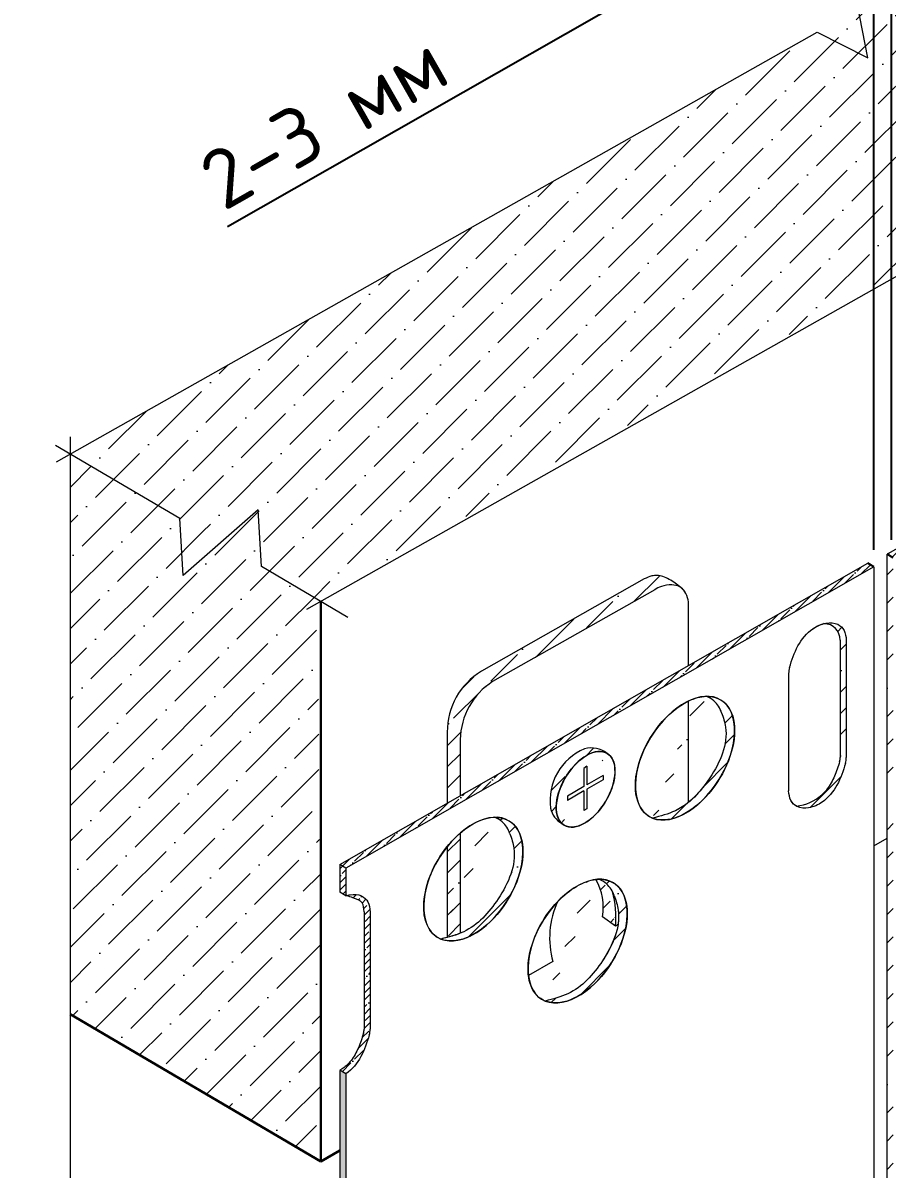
# Model space of a CAD drawing. Header units: millimetres. Extents: x -136099598 to 11807193, y 0 to 779331.
# Drawn here: x 657976 to 658524, y 371957 to 372684 of the extents above; entities that cross this region are included whole.
import ezdxf

# ---------------------------------------------------------------- set-up
doc = ezdxf.new("R2010")
doc.units = ezdxf.units.MM
doc.header["$MEASUREMENT"] = 0
doc.layers.get('Defpoints').update_dxf_attribs({"color": 8})
doc.layers.add('АР_Стены фасадные', color=7, linetype='Continuous', lineweight=30)
doc.layers.add('Крепеж', color=7, linetype='Continuous', lineweight=13)
for name, color, linetype in [('основание', 8, 'Continuous'), ('профили', 251, 'Continuous'), ('размеры', 7, 'Continuous')]:
    doc.layers.add(name, color=color, linetype=linetype)
doc.styles.get("Standard").update_dxf_attribs({"font": 'isocpeur.ttf'})
doc.dimstyles.new('ISO-25', dxfattribs={"dimscale": 15, "dimtxt": 2.5, "dimasz": 2.5, "dimexe": 1.25, "dimexo": 0.625, "dimtad": 1, "dimtxsty": 'Standard', "dimcen": 2.5, "dimadec": 0, "dimazin": 0, "dimtfac": 1, "dimtmove": 0, "dimatfit": 3, "dimfxl": 1, "dimarcsym": 0})
pattern_1 = [(45, (-147431.2043982218, -34269.93246043671), (-13.47038418160373, 13.47038418160373), []), (45, (-147417.7340082218, -34269.93246043671), (-13.47038418160373, 13.47038418160373), [23.8125, -4.762499999999999, 0, -4.762499999999999])]
pattern_2 = [(45, (-142374.2069012166, -37664.26008606231), (-4.490128060534577, 4.490128060534577), []), (45, (-142369.7167712166, -37664.26008606231), (-4.490128060534577, 4.490128060534577), [7.9375, -1.5875, 0, -1.5875])]
pattern_3 = [(45, (-142374.2069012166, -37664.26008606231), (8.418990113502334, 30.86963041617522), [39.6875, -7.9375, 0, -7.9375])]

# ---------------------------------------------------------------- blocks, each defined once
blk = doc.blocks.new('*D1783')
at = {"layer": 'Defpoints', "color": 0, "transparency": 16777216}
for p in [(658527.0831086978, 372794.8158060758), (658527.0831087054, 372345.081731132), (658516.011867386, 372338.7661210382)]:
    blk.add_point(p, dxfattribs=at)
at = {"layer": 'размеры', "color": 0, "lineweight": -2, "transparency": 16777216}
for p, q in [((658559.6559224284, 372813.3970279322), (658592.2287361588, 372831.9782497887)), ((658527.0831087051, 372355.8748576609), (658527.0831086974, 372816.4020591336)), ((658516.0118673858, 372349.5592475671), (658516.0118673781, 372810.0864490399)), ((658527.0831086978, 372794.8158060758), (658516.0118673786, 372788.500195982)), ((658483.4390536482, 372769.9189741255), (658105.9451948139, 372554.5769039408))]:
    blk.add_line(p, q, dxfattribs=at)
at = {"layer": 'размеры', "color": 0, "transparency": 16777216}
for points in [[(658556.5590521189, 372818.8258302207), (658562.7527927377, 372807.9682256438), (658527.0831086978, 372794.8158060758)], [(658480.3421833387, 372775.3477764139), (658486.5359239575, 372764.490171837), (658516.0118673786, 372788.500195982)]]:
    blk.add_solid(points, dxfattribs=at)
at = {"layer": 'размеры', "color": 0, "lineweight": 5, "transparency": 16777216, "insert": (658166.9267500016, 372621.7433245085), "char_height": 37.5, "attachment_point": 5, "rotation": 29.70267680277694}
blk.add_mtext('2-3 мм', dxfattribs=at)

msp = doc.modelspace()

# ---------------------------------------------------------------- hatches: boundary and pattern name
at = {"layer": 'профили', "lineweight": 9}
h = msp.add_hatch(dxfattribs=at)
h.set_pattern_fill('ANSI36', scale=5, style=0)
h.set_pattern_definition(pattern_3)
h.paths.add_polyline_path([(658868.6322879874, 372714.6544678777), (658832.051763005, 372736.1414207618), (658830.0010079581, 372772.1385651449), (658782.3673134781, 372730.5329026672), (658780.3165584313, 372766.5300470502), (658710.016520442, 372807.8234293829), (658006.0462278273, 372410.2178967259), (658163.1504433362, 372317.936802396)])
at = {"layer": 'профили', "lineweight": 5}
h = msp.add_hatch(dxfattribs=at)
h.set_pattern_fill('ANSI35', color=256, style=0)
h.set_pattern_definition(pattern_2)
h.paths.add_polyline_path([(658865.7458758696, 372541.3529798854), (658869.596599669, 372539.0911118314), (658528.1742500139, 372344.4408080748), (658524.3235262146, 372346.7026761288)])
at = {"layer": 'профили', "lineweight": 9}
h = msp.add_hatch(dxfattribs=at)
h.set_pattern_fill('ANSI36', scale=5, style=0)
h.set_pattern_definition(pattern_3)
h.paths.add_polyline_path([(658006.0462278274, 372410.2178967259), (658163.1504433362, 372317.936802396), (658165.5580156236, 371961.1341298405), (658006.0462278274, 372054.8294026802)])
at = {"layer": 'профили', "lineweight": 5}
h = msp.add_hatch(dxfattribs=at)
h.set_pattern_fill('ANSI35', color=256, scale=4, style=0)
h.set_pattern_definition([(45, (-147431.2043982218, -34269.93246043671), (-17.96051224213831, 17.96051224213831), []), (45, (-147413.2438782218, -34269.93246043671), (-17.96051224213831, 17.96051224213831), [31.75, -6.35, 0, -6.35])])
h.paths.add_polyline_path([(658528.1742500139, 372344.4290286567), (658524.3235262146, 372346.6908967107), (658524.3235262146, 371643.2733436537), (658650.0457378763, 371569.4256544868), (658653.8959295608, 371571.6299831006), (658528.1742500139, 371645.4773597091)])
h = msp.add_hatch(dxfattribs=at)
h.set_pattern_fill('ANSI35', color=256, style=0)
h.set_pattern_definition(pattern_2)
h.paths.add_polyline_path([(658512.1611435858, 372341.0279890923), (658516.011867386, 372338.7661210382), (658180.954393571, 372147.6319652079), (658177.1036697708, 372149.8938332619)])
h = msp.add_hatch(dxfattribs=at)
h.set_pattern_fill('ANSI35', color=256, scale=3, style=0)
h.set_pattern_definition(pattern_1)
edge = h.paths.add_edge_path()
edge.add_line((658266.9472563907, 372272.2848345774), (658370.2900011535, 372330.8846197191))
edge.add_spline(control_points=[(658370.2900011537, 372330.8846197193), (658371.8606218339, 372331.6401618556), (658374.4414292497, 372332.8816511419), (658378.5627411499, 372333.23416486), (658382.3164654437, 372332.4200653957), (658387.5193595092, 372330.0499956093), (658391.068837987, 372327.3266664671), (658393.4505987305, 372325.4992660516)], knot_values=[0, 0, 0, 0, 0.8075198370999326, 1.326897836990312, 1.899138689427113, 2.584444726451836, 3.982244014983719, 3.982244014983719, 3.982244014983719, 3.982244014983719], degree=3, periodic=0)
edge.add_spline(control_points=[(658393.0743459638, 372325.7525634069), (658393.2020399466, 372325.672020015), (658393.3274669813, 372325.5874989507), (658393.4505987305, 372325.4992660516)], knot_values=[1.642440842790027, 1.642440842790027, 1.642440842790027, 1.642440842790027, 1.713340621963892, 1.713340621963892, 1.713340621963892, 1.713340621963892], degree=3, periodic=0)
edge.add_spline(control_points=[(658392.2207737796, 372326.2151715564), (658392.384435564, 372326.1397471984), (658392.5453103862, 372326.058740206), (658392.7030366862, 372325.9718173474)], knot_values=[1.78092269137778, 1.78092269137778, 1.78092269137778, 1.78092269137778, 1.865651367198298, 1.865651367198298, 1.865651367198298, 1.865651367198298], degree=3, periodic=0)
edge.add_spline(control_points=[(658391.6261381523, 372326.4609614005), (658391.8278809085, 372326.3865416459), (658392.0262950088, 372326.3047980782), (658392.2207737796, 372326.2151715564)], knot_values=[1.865651367198298, 1.865651367198298, 1.865651367198298, 1.865651367198298, 1.966334179913554, 1.966334179913554, 1.966334179913554, 1.966334179913554], degree=3, periodic=0)
edge.add_spline(control_points=[(658391.1014334585, 372326.6362303006), (658391.278517992, 372326.5829341544), (658391.4535461764, 372326.5246278871), (658391.6261381523, 372326.4609614005)], knot_values=[1.966334179913554, 1.966334179913554, 1.966334179913554, 1.966334179913554, 2.052468849063734, 2.052468849063734, 2.052468849063734, 2.052468849063734], degree=3, periodic=0)
edge.add_spline(control_points=[(658391.1014334585, 372326.6362303006), (658390.6489097632, 372326.772423837), (658390.1829578502, 372326.8759006641), (658389.7099164638, 372326.952502917)], knot_values=[2.052468849063734, 2.052468849063734, 2.052468849063734, 2.052468849063734, 2.272578295096056, 2.272578295096056, 2.272578295096056, 2.272578295096056], degree=3, periodic=0)
edge.add_spline(control_points=[(658389.7099164638, 372326.952502917), (658389.4428801488, 372326.9957456095), (658389.1735846249, 372327.030424158), (658388.9031701868, 372327.0575895199)], knot_values=[2.272578295096056, 2.272578295096056, 2.272578295096056, 2.272578295096056, 2.396832149080625, 2.396832149080625, 2.396832149080625, 2.396832149080625], degree=3, periodic=0)
edge.add_spline(control_points=[(658387.9982273101, 372327.1217982633), (658388.3002131197, 372327.1087267927), (658388.6023838406, 372327.0878059908), (658388.9031701868, 372327.0575895199)], knot_values=[2.396832149080625, 2.396832149080625, 2.396832149080625, 2.396832149080625, 2.535041717369615, 2.535041717369615, 2.535041717369615, 2.535041717369615], degree=3, periodic=0)
edge.add_spline(control_points=[(658387.9982273101, 372327.1217982633), (658387.9193616284, 372327.1252119687), (658387.5478948352, 372327.1387715453), (658387.1773282306, 372327.1410222316), (658386.8862335586, 372327.1358256849)], knot_values=[2.535041717369615, 2.535041717369615, 2.535041717369615, 2.535041717369615, 2.571136101948945, 2.705077774142466, 2.705077774142466, 2.705077774142466, 2.705077774142466], degree=3, periodic=0)
edge.add_spline(control_points=[(658386.8862335586, 372327.1358256849), (658386.4426346149, 372327.1279066721), (658386.0009165925, 372327.1038026795), (658385.5619690798, 372327.0636829407)], knot_values=[2.705077774142466, 2.705077774142466, 2.705077774142466, 2.705077774142466, 2.909191384606684, 2.909191384606684, 2.909191384606684, 2.909191384606684], degree=3, periodic=0)
edge.add_spline(control_points=[(658385.5619690798, 372327.0636829407), (658385.1978762622, 372327.0304049102), (658384.8356896013, 372326.9861077773), (658384.4759167747, 372326.9308881214)], knot_values=[2.909191384606684, 2.909191384606684, 2.909191384606684, 2.909191384606684, 3.078497047281712, 3.078497047281712, 3.078497047281712, 3.078497047281712], degree=3, periodic=0)
edge.add_spline(control_points=[(658384.4759167747, 372326.9308881214), (658383.5383317664, 372326.786983085), (658382.6171402677, 372326.5688979236), (658381.7213276138, 372326.2783419878)], knot_values=[3.078497047281712, 3.078497047281712, 3.078497047281712, 3.078497047281712, 3.519715614766318, 3.519715614766318, 3.519715614766318, 3.519715614766318], degree=3, periodic=0)
edge.add_spline(control_points=[(658381.7213276138, 372326.2783419878), (658381.5192579401, 372326.2128008915), (658381.0685144353, 372326.0573840481), (658380.6247989617, 372325.883481363), (658380.3805265676, 372325.7823193941)], knot_values=[3.519715614766318, 3.519715614766318, 3.519715614766318, 3.519715614766318, 3.619241884811748, 3.743150177267325, 3.743150177267325, 3.743150177267325, 3.743150177267325], degree=3, periodic=0)
edge.add_spline(control_points=[(658380.3805265676, 372325.7823193941), (658379.7867700539, 372325.5364235022), (658379.2036208182, 372325.262627273), (658378.6258211236, 372324.9747601358)], knot_values=[3.743150177267325, 3.743150177267325, 3.743150177267325, 3.743150177267325, 4.044335892523914, 4.044335892523914, 4.044335892523914, 4.044335892523914], degree=3, periodic=0)
edge.add_spline(control_points=[(658378.6258211236, 372324.9747601358), (658378.0379323286, 372324.6818664802), (658377.455581527, 372324.3744062355), (658376.8732307244, 372324.0669459907)], knot_values=[4.044335892523914, 4.044335892523914, 4.044335892523914, 4.044335892523914, 4.350780684722456, 4.350780684722456, 4.350780684722456, 4.350780684722456], degree=3, periodic=0)
edge.add_line((658376.8732307244, 372324.0669459907), (658274.0530638825, 372265.7481197884))
edge.add_arc((658298.1624000564, 372228.1263692886), 44.6839591059039, 482.6531721392502, 538.8149105641684)
edge.add_line((658253.4879988653, 372229.0505335573), (658253.4879988653, 372193.2844126547))
edge.add_line((658253.4879988653, 372193.2844126548), (658245.3061223135, 372188.6170460386))
edge.add_line((658245.306122313, 372188.6170460386), (658245.306122313, 372234.1738778327))
edge.add_arc((658289.6841965241, 372234.1738778327), 44.37807421076072, 480.8202393786106, 539.9999999999943, ccw=False)
edge = h.paths.add_edge_path()
edge.add_ellipse((658261.8026007952, 372140.4088838265), major_axis=(22.84070029553792, 36.88068094937137), ratio=0.5873823362173585, start_angle=61.83068609643641, end_angle=78.11886153005202, ccw=False)
edge.add_line((658253.4879988653, 372169.6466257327), (658253.4879988653, 372106.0679802607))
edge.add_spline(control_points=[(658253.4879988653, 372106.0679802608), (658253.0629472479, 372105.896214269), (658252.6345102962, 372105.7306317549), (658252.203056989, 372105.5705587612)], knot_values=[11.8187166199824, 11.8187166199824, 11.8187166199824, 11.8187166199824, 12.03545272235877, 12.03545272235877, 12.03545272235877, 12.03545272235877], degree=3, periodic=0)
edge.add_spline(control_points=[(658252.203056989, 372105.5705587612), (658250.8791272489, 372105.0793691167), (658249.5267957735, 372104.6400566177), (658248.1567234786, 372104.2331485876)], knot_values=[12.03545272235877, 12.03545272235877, 12.03545272235877, 12.03545272235877, 12.70051512084425, 12.70051512084425, 12.70051512084425, 12.70051512084425], degree=3, periodic=0)
edge.add_spline(control_points=[(658248.1567234786, 372104.2331485876), (658247.2137682054, 372103.9530932397), (658246.262409264, 372103.6883875999), (658245.306122313, 372103.4326832073)], knot_values=[12.70051512084425, 12.70051512084425, 12.70051512084425, 12.70051512084425, 13.15824578047489, 13.15824578047489, 13.15824578047489, 13.15824578047489], degree=3, periodic=0)
edge.add_line((658245.306122313, 372103.4326832073), (658245.306122313, 372161.1307597784))
h = msp.add_hatch(dxfattribs=at)
h.set_pattern_fill('ANSI35', color=256, scale=3, style=0)
h.set_pattern_definition(pattern_1)
edge = h.paths.add_edge_path()
edge.add_spline(control_points=[(658253.4879988653, 372106.2509827195), (658254.232091164, 372106.551675027), (658264.084760973, 372110.8439628188), (658279.5606740161, 372127.8144854573), (658290.5960039224, 372152.5578284648), (658286.0455424727, 372166.3948894863), (658285.0454355616, 372169.4360185044)], knot_values=[0, 0, 0, 0, 0.3794166592540122, 5.094966542041975, 10.34096123227708, 11.8187166199824, 11.8187166199824, 11.8187166199824, 11.8187166199824], degree=3, periodic=0)
edge.add_arc((658269.1171108705, 372164.2428673173), 16.75351744309348, 378.057650564897, 409.089222260925)
edge.add_arc((658271.2610028542, 372167.7025065771), 12.75131138444455, 406.1877446380137, 431.9554084647892)
edge.add_ellipse((658261.8026007952, 372140.5918862852), major_axis=(22.84070029553792, 36.88068094937137), ratio=0.5873823362173585, start_angle=-174.31863303065893, end_angle=21.306308120281187, ccw=False)
edge.add_spline(control_points=[(658241.2186576778, 372102.5642155507), (658242.5844482051, 372102.9086737498), (658243.9502387324, 372103.2531319491), (658245.306122313, 372103.615685666)], knot_values=[13.15824578047489, 13.15824578047489, 13.15824578047489, 13.15824578047489, 13.80724500167874, 13.80724500167874, 13.80724500167874, 13.80724500167874], degree=3, periodic=0)
edge.add_spline(control_points=[(658245.306122313, 372103.615685666), (658248.1046550942, 372104.3639936144), (658250.860983663, 372105.1893896016), (658253.4879988653, 372106.2509827195)], knot_values=[11.8187166199824, 11.8187166199824, 11.8187166199824, 11.8187166199824, 13.15824578047489, 13.15824578047489, 13.15824578047489, 13.15824578047489], degree=3, periodic=0)
edge = h.paths.add_edge_path()
edge.add_spline(control_points=[(658307.4109956303, 372063.2400521468), (658312.3942325904, 372064.4968457732), (658327.3011384101, 372068.2564310336), (658343.549274625, 372086.0737554587), (658352.405937813, 372103.780663952), (658353.6290106892, 372111.7009361784)], knot_values=[2.950286434900491, 2.950286434900491, 2.950286434900491, 2.950286434900491, 5.318231475850844, 10.03378135863881, 13.80724500167874, 13.80724500167874, 13.80724500167874, 13.80724500167874], degree=3, periodic=0)
edge.add_spline(control_points=[(658353.6290106892, 372111.7009361784), (658354.1062944138, 372114.7916898888), (658354.2345585485, 372120.9992194143), (658352.2378804253, 372127.0707260822), (658351.2377735132, 372130.1118551006)], knot_values=[0, 0, 0, 0, 1.472531047195178, 2.950286434900491, 2.950286434900491, 2.950286434900491, 2.950286434900491], degree=3, periodic=0)
edge.add_arc((658335.3094488222, 372124.9187039132), 16.75351744309348, 378.0576505647297, 409.0892222609217)
edge.add_arc((658337.4533408068, 372128.3783431733), 12.75131138444455, 406.1877446380462, 431.9554084647872)
edge.add_ellipse((658327.9949387468, 372101.2677228812), major_axis=(22.84070029553792, 36.88068094937137), ratio=0.5873823362173585, start_angle=-174.31863303065893, end_angle=21.306308120281187, ccw=False)
edge = h.paths.add_edge_path()
edge.add_spline(control_points=[(658375.5182309353, 372179.3218442602), (658380.5014678955, 372180.5786378868), (658388.8124478112, 372182.6747024872), (658395.7849735075, 372187.2155185845), (658398.3893984181, 372189.3381221262)], knot_values=[9.85801605032917, 9.85801605032917, 9.85801605032917, 9.85801605032917, 12.22596109127952, 13.80724500167874, 13.80724500167874, 13.80724500167874, 13.80724500167874], degree=3, periodic=0)
edge.add_spline(control_points=[(658398.3893984181, 372189.3381221262), (658403.551634196, 372193.5453388127), (658415.3856893627, 372207.9924502296), (658424.89557718, 372229.3154571743), (658420.3451157303, 372243.1525181958), (658419.3450088191, 372246.1936472142)], knot_values=[0, 0, 0, 0, 3.134265972388748, 8.380260662623856, 9.85801605032917, 9.85801605032917, 9.85801605032917, 9.85801605032917], degree=3, periodic=0)
edge.add_arc((658403.4166841281, 372241.0004960268), 16.75351744309348, 378.0576505649286, 409.0892222608437)
edge.add_arc((658405.5605761127, 372244.4601352871), 12.75131138444455, 406.18774463793, 431.9554084647892)
edge.add_ellipse((658396.1021740527, 372217.3495149948), major_axis=(22.84070029553792, 36.88068094937137), ratio=0.5873823362173585, start_angle=-174.3186330306538, end_angle=21.306308120281187, ccw=False)
edge = h.paths.add_edge_path()
edge.add_spline(control_points=[(658482.8666612522, 372194.0831366186), (658483.0078077454, 372194.2065111243), (658483.1477459676, 372194.3319079811), (658485.4586630955, 372196.4539600837), (658487.3452169334, 372198.9441698045), (658490.4255349699, 372204.3489904059), (658491.6228241601, 372207.2740723935), (658493.2213174624, 372211.9181854641), (658493.7209811693, 372213.5069442419), (658494.2161475557, 372215.1245084614)], knot_values=[0.3000475499938329, 0.3000475499938329, 0.3000475499938329, 0.3000475499938329, 0.4018230533025111, 0.4018230533025111, 1.995772736556971, 1.995772736556971, 3.589722419811429, 3.589722419811429, 4.386697261438659, 4.386697261438659, 4.386697261438659, 4.386697261438659], degree=3, periodic=0)
edge.add_arc((658489.5338911104, 372217.1695747508), 5.109385632170607, 336.4057673912408, 366.5739121446674)
edge.add_line((658494.6096825104, 372217.7545219329), (658494.6096825104, 372292.2433511972))
edge.add_arc((658484.1677816685, 372292.2639693129), 10.44192119789924, 359.8868664353216, 449.2917606943283)
edge.add_spline(control_points=[(658484.2968520948, 372302.7050927738), (658484.7864355284, 372302.825571279), (658487.7000165412, 372303.4244024926), (658492.7845976276, 372303.2933752786), (658497.7911687649, 372298.4502528363), (658498.2271073551, 372294.4071025806), (658498.4604063106, 372292.2433511959)], knot_values=[6.048935368437902, 6.048935368437902, 6.048935368437902, 6.048935368437902, 6.281172308919336, 7.413270922742895, 8.274738143940152, 9.266545110276095, 9.266545110276095, 9.266545110276095, 9.266545110276095], degree=3, periodic=0)
edge.add_line((658498.4604063106, 372292.2433511959), (658498.4604063106, 372217.7545219328))
edge.add_arc((658485.6246603101, 372217.7545219334), 12.83574600000012, 342.9796794835404, 359.99999999807187, ccw=False)
edge.add_spline(control_points=[(658497.8982135167, 372213.9973598311), (658496.4595396591, 372209.2976317739), (658493.4157847844, 372200.060010781), (658485.0660017596, 372189.6181140137), (658475.4026656447, 372185.3708989455), (658469.3335782446, 372185.5272964144), (658467.0092196434, 372186.7547076733), (658466.8546231275, 372186.842547355)], knot_values=[0.3000475499938323, 0.3000475499938323, 0.3000475499938323, 0.3000475499938323, 2.589968959401892, 4.838472694084855, 6.281172308919336, 7.413270922742895, 7.495248414896063, 7.495248414896063, 7.495248414896063, 7.495248414896063], degree=3, periodic=0)
edge.add_arc((658462.9476468104, 372216.8075674288), 30.21865139207993, 277.4285792217984, 311.2360633981178)
h = msp.add_hatch(dxfattribs=at)
h.set_pattern_fill('ANSI35', color=256, scale=3, style=0)
h.set_pattern_definition(pattern_1)
edge = h.paths.add_edge_path()
edge.add_arc((658325.6493107311, 372189.1256238383), 15.29792188266241, 193.5178485712987, 240.2445763464152)
edge.add_ellipse((658333.0844825476, 372197.6013424769), major_axis=(-13.64081953070593, -22.79695120026152), ratio=0.5573768414309472, start_angle=180, end_angle=353.31364664151357, ccw=False)
edge.add_arc((658336.6712582435, 372207.3429348106), 16.47805184409513, 52.39982361076912, 105.2765282967395)
edge.add_arc((658346.1638208635, 372190.3188982105), 35.70854555470375, 112.7939899739927, 187.6752039531536)
h = msp.add_hatch(dxfattribs=at)
h.set_pattern_fill('ANSI35', color=256, style=0)
h.set_pattern_definition(pattern_2)
h.paths.add_polyline_path([(658177.1036697708, 372149.8938332619), (658180.954393571, 372147.6319652079), (658180.954393571, 372130.0309321117), (658177.1036697708, 372132.2928001657)])
h = msp.add_hatch(dxfattribs=at)
h.set_pattern_fill('ANSI35', color=256, scale=3, style=0)
h.set_pattern_definition(pattern_1)
edge = h.paths.add_edge_path()
edge.add_ellipse((658327.9949387468, 372101.2677228812), major_axis=(22.84070029553792, 36.88068094937137), ratio=0.5873823362173585, start_angle=21.306308120281187, end_angle=24.870582355622673, ccw=False)
edge.add_arc((658337.4533408068, 372128.3783431733), 12.75131138444455, 406.18774463799014, 431.95540846473534, ccw=False)
edge.add_arc((658335.3094488222, 372124.9187039132), 16.75351744309348, 387.3954271883907, 409.08922226093574, ccw=False)
edge.add_arc((658290.9213389854, 372116.6126391685), 61.38851193151581, 354.56306239386714, 375.122098753918, ccw=False)
edge.add_line((658352.0336693868, 372110.7960705764), (658343.8224261893, 372116.6942546141))
edge.add_arc((658307.1736566906, 372122.3819686158), 37.08749649575164, 351.1783442374366, 389.0145032117294)
h = msp.add_hatch(dxfattribs=at)
h.set_pattern_fill('ANSI35', color=256, style=0)
h.set_pattern_definition(pattern_2)
edge = h.paths.add_edge_path()
edge.add_spline(control_points=[(658192.5138987161, 372119.9198137645), (658192.4030493179, 372122.02912666), (658192.1661726523, 372126.5365666454), (658186.108175149, 372128.3801801642), (658182.7359400939, 372129.6725292131), (658181.4543270792, 372130.1821217281)], knot_values=[0, 0, 0, 0, 0.9011352381501125, 1.925656935067996, 2.580887247494908, 2.580887247494908, 2.580887247494908, 2.580887247494908], degree=3, periodic=0)
edge.add_spline(control_points=[(658181.4543270783, 372130.1821217281), (658182.1844702212, 372130.3925250983), (658185.332676592, 372131.1078629328), (658190.6888138324, 372130.9698378472), (658195.6953849706, 372126.1267154049), (658196.1313235608, 372122.0835651492), (658196.3646225163, 372119.9198137645)], knot_values=[5.930060198466424, 5.930060198466424, 5.930060198466424, 5.930060198466424, 6.281172308919336, 7.413270922742895, 8.274738143940152, 9.266545110276095, 9.266545110276095, 9.266545110276095, 9.266545110276095], degree=3, periodic=0)
edge.add_line((658196.3646225163, 372119.9198137645), (658196.3646225163, 372045.4309845014))
edge.add_arc((658183.5288765158, 372045.430984502), 12.83574600000012, 342.9796794757089, 359.99999999809796, ccw=False)
edge.add_spline(control_points=[(658195.8024297224, 372041.6738223995), (658194.3637558639, 372036.9740943424), (658191.3200009901, 372027.7364733499), (658184.9687560739, 372019.7938665107), (658180.9740458007, 372017.0458693877), (658180.954393571, 372017.0323933961)], knot_values=[0.3000475499938323, 0.3000475499938323, 0.3000475499938323, 0.3000475499938323, 2.589968959401892, 4.838472694084855, 4.849577532268593, 4.849577532268593, 4.849577532268593, 4.849577532268593], degree=3, periodic=0)
edge.add_line((658180.954393571, 372017.0323933961), (658177.1036697709, 372019.2942614502))
edge.add_spline(control_points=[(658177.1036697708, 372019.2942614502), (658179.6235427416, 372020.7888961325), (658180.4354902643, 372021.4406171655), (658183.3788845704, 372024.1498546717), (658185.2614172313, 372026.6386115244), (658188.3352463318, 372032.0381608303), (658189.53056702, 372034.9600949816), (658191.1267949312, 372039.5986563638), (658191.6258220437, 372041.1854474205), (658192.1203637605, 372042.80097103)], knot_values=[0.300047549993832, 0.300047549993832, 0.300047549993832, 0.300047549993832, 0.8697303727935894, 0.8697303727935894, 2.461669236583591, 2.461669236583591, 4.053608100373593, 4.053608100373593, 4.849577532268593, 4.849577532268593, 4.849577532268593, 4.849577532268593], degree=3, periodic=0)
edge.add_arc((658185.2200729453, 372045.1779268961), 7.298214337726266, 340.9926126989483, 361.9870668365809)
edge.add_line((658192.5138987161, 372045.4309845015), (658192.5138987161, 372119.9198137646))
h = msp.add_hatch(dxfattribs=at)
h.set_pattern_fill('ANSI35', color=256, style=0)
h.set_pattern_definition(pattern_2)
edge = h.paths.add_edge_path()
edge.add_spline(control_points=[(658500.371417118, 371260.2000732059), (658440.1207687284, 371266.8006028279), (658334.6212378356, 371278.358200918), (658306.4856948701, 371438.9786803089), (658221.2586465736, 371444.9824946825), (658180.954393571, 371447.8217253999)], knot_values=[0, 0, 0, 0, 12.63464310300667, 22.12339544852747, 30.63660289060517, 30.63660289060517, 30.63660289060517, 30.63660289060517], degree=3, periodic=0)
edge.add_line((658180.954393571, 371447.8217253999), (658180.954393571, 372016.9937173196))
edge.add_line((658180.954393571, 372016.9937173196), (658177.1036697708, 372019.2555853737))
edge.add_line((658177.1036697708, 372019.2555853737), (658177.1036697708, 371445.6177093447))
edge.add_spline(control_points=[(658177.1036697708, 371445.6177093447), (658217.4080455236, 371442.7785711188), (658302.6353533852, 371436.7749523274), (658330.765791225, 371276.1683638918), (658436.2472926944, 371264.6040450297), (658496.4815317865, 371258.000347343)], knot_values=[0, 0, 0, 0, 8.5132074420777, 18.00195978759849, 30.63361411182737, 30.63361411182737, 30.63361411182737, 30.63361411182737], degree=3, periodic=0)
edge.add_line((658496.4815317865, 371258.000347343), (658500.3714171182, 371260.2000732059))

# ---------------------------------------------------------------- linework, layer by layer
at = {"layer": 'АР_Стены фасадные', "lineweight": 30}
for p, q in [((658164.9567468199, 371961.4873077804), (658164.9567468199, 372316.8758018263)), ((658006.0462278276, 372054.8294026801), (658164.9567468197, 371961.4873077806)), ((658164.9567468199, 371961.4873077807), (658177.1036697708, 371968.4165424511))]:
    msp.add_line(p, q, dxfattribs=at)
at = {"layer": 'Крепеж', "lineweight": 5}
for p, q in [((658333.745993776, 372212.2898616903), (658331.981177653, 372210.7900547879)), ((658333.745993776, 372212.2898616903), (658333.745993776, 372200.3564068475)), ((658331.981177653, 372210.7900547879), (658331.981177653, 372199.3442256646)), ((658344.2466234115, 372206.3788698011), (658333.745993776, 372200.3564068475)), ((658344.2466234115, 372206.3788698011), (658344.2466234115, 372203.6181490219)), ((658331.981177653, 372199.3442256646), (658321.4805480165, 372193.3217627113)), ((658344.2466234115, 372203.6181490219), (658333.745993776, 372197.6016284558)), ((658333.745993776, 372197.6016284558), (658333.745993776, 372185.2933963712)), ((658331.981177653, 372196.590445996), (658321.4805480165, 372190.5739254297)), ((658321.4805480165, 372193.3217627113), (658321.4805480165, 372190.5739254297)), ((658331.981177653, 372196.590445996), (658331.981177653, 372184.1464969956)), ((658333.745993776, 372185.2933963712), (658331.981177653, 372184.1464969956))]:
    msp.add_line(p, q, dxfattribs=at)
for centre, radius, start, end in [((658346.1638208635, 372190.3188982105), 35.70854555470201, 112.7939899735714, 187.6751874212719), ((658336.6712582435, 372207.3429348106), 16.47805184409392, 52.39982360685402, 105.2765577090241), ((658325.6493107311, 372189.1256238383), 15.29792188266238, 193.5178485708565, 240.2445763466597)]:
    msp.add_arc(centre, radius, start, end, dxfattribs=at)
at = {"layer": 'Крепеж', "lineweight": 5, "extrusion": (0, 0, -1)}
for start_param, end_param in [(0.1166988810588696, 3.141592653589567), (3.141592653589567, 6.399884188238456)]:
    msp.add_ellipse((658333.0844825476, 372197.6013424771), major_axis=(-13.64081953070593, -22.79695120026152), ratio=0.5573768414309473, start_param=start_param, end_param=end_param, dxfattribs=at)
msp.add_ellipse((658333.0844825476, 372197.6013424771), major_axis=(-13.64081953070593, -22.79695120026152), ratio=0.5573768414309473, dxfattribs=at)
at = {"layer": 'основание', "lineweight": 5}
for points in [[(657997.3390595408, 372405.3000495938), (658480.0019528873, 372677.9101850162), (658512.1698308594, 372661.6243744192), (658500.0770846398, 372723.7030784073), (658532.244962611, 372707.4172678103), (658718.7837576829, 372812.7752037257)], [(658156.2495785332, 372311.9579546942), (658638.9124718797, 372584.5680901165), (658671.0803498519, 372568.2822795195), (658658.9876036323, 372630.3609835076), (658691.1554816035, 372614.0751729106), (658880.1271158647, 372720.8071871528)], [(658006.0462278274, 372421.32485327), (658006.0462278274, 371533.8026779289), (657976.0462278274, 371513.8026779289), (658036.0462278274, 371493.8026779289), (658006.0462278274, 371473.8026779289), (658006.0462278274, 371184.6644141327)], [(658182.279240633, 372306.700780867), (658127.4119101559, 372338.9291795957), (658125.3611551089, 372374.9263239787), (658077.7274606291, 372333.3206615011), (658075.6767055821, 372369.3178058842), (657996.6946484176, 372415.7109000731)]]:
    msp.add_lwpolyline(points, dxfattribs=at)
at = {"layer": 'профили', "lineweight": 5}
for p, q in [((658865.7458758696, 372541.3529798854), (658524.3235262146, 372346.7026761288)), ((658524.3235262146, 371643.2733436537), (658524.3235262146, 372346.7026761288)), ((658177.1036697708, 372149.8938332619), (658512.1611435858, 372341.0279890923)), ((658516.011867386, 372338.7661210382), (658180.954393571, 372147.6319652079)), ((658516.011867386, 372338.7661210382), (658516.011867386, 371638.5305150594)), ((658370.2900011537, 372331.067622178), (658266.9472563907, 372272.4678370361)), ((658376.8732307244, 372324.2499484494), (658274.0530638832, 372265.9311222469)), ((658398.3893984181, 372276.1266865716), (658398.3893984181, 372316.523719036)), ((658494.6096825104, 372292.2433511959), (658494.6096825104, 372217.7545219329)), ((658498.4604063106, 372292.2433511959), (658498.4604063106, 372217.7545219329)), ((658461.8771182045, 372271.1120362908), (658461.8771182045, 372196.623207028)), ((658398.3893984181, 372189.3333518896), (658398.3893984181, 372253.6440948199)), ((658245.306122313, 372234.3568802914), (658245.306122313, 372188.8000484973)), ((658253.4879988653, 372229.233536016), (658253.4879988653, 372193.4674151135)), ((658253.4879988653, 372169.8296281914), (658253.4879988653, 372106.2509827195)), ((658245.306122313, 372161.3137622369), (658245.306122313, 372103.615685666)), ((658516.011867386, 372161.7473507975), (658524.3235262145, 372166.4887519536)), ((658180.954393571, 372147.6319652079), (658177.1036697708, 372149.8938332619)), ((658177.1036697708, 372149.8938332619), (658177.1036697708, 372132.2928001657)), ((658180.954393571, 372147.6319652079), (658180.954393571, 372130.0309321117)), ((658180.954393571, 372130.0309321117), (658177.1036697708, 372132.2928001657)), ((658192.5138987161, 372119.9198137645), (658192.5138987161, 372045.4309845015)), ((658196.3646225163, 372119.9198137645), (658196.3646225163, 372045.4309845015)), ((658352.0336693868, 372110.7960705764), (658343.8224261885, 372116.6942546142)), ((658353.6290106892, 372111.7009361784), (658352.0336693868, 372110.7960705764)), ((658312.2777781475, 372088.2468277297), (658296.7667633861, 372079.4490966825)), ((658180.954393571, 372017.0323933961), (658177.1036697708, 372019.2942614502)), ((658177.1036697708, 372019.2200380885), (658177.1036697708, 371445.6177093447)), ((658180.954393571, 372016.9581700345), (658180.954393571, 371447.8217253999))]:
    msp.add_line(p, q, dxfattribs=at)
at = {"layer": 'профили'}
for p, q in [((658528.1742500139, 372344.4408080748), (658524.3235262146, 372346.7026761288)), ((658516.011867386, 372338.7661210382), (658512.1611435858, 372341.0279890923))]:
    msp.add_line(p, q, dxfattribs=at)
at = {"layer": 'профили', "lineweight": 5}
for centre, radius, start, end in [((658484.1677816685, 372292.2639693129), 10.44192119789909, 359.8868664273106, 89.29176069618441), ((658289.6841965241, 372234.3568802914), 44.37807421076084, 120.8202393756161, 180.6472167533121), ((658474.7128642041, 372271.1120362908), 12.835746, 162.9796795338399, 180), ((658298.1624000564, 372228.3093717473), 44.68395910590353, 122.653172143297, 178.8149105644056), ((658405.5605761127, 372244.4601352871), 12.75131138444335, 46.18774464234752, 71.95540846332491), ((658403.4166841281, 372241.0004960268), 16.75351744309515, 18.05765056624109, 49.0892222587905), ((658489.5338911104, 372217.1695747508), 5.1093856321705, 336.4057673940505, 6.573912143198645), ((658485.6246603101, 372217.7545219329), 12.835746, 342.9796795338398, 0), ((658462.9476468104, 372216.8075674288), 30.21865139208024, 277.4285792244376, 311.2360633959265), ((658271.2610028542, 372167.7025065771), 12.75131138444335, 46.18774464234752, 71.95540846332491), ((658269.1171108705, 372164.2428673173), 16.75351744309515, 18.05765056624109, 49.0892222587905), ((658307.1736566906, 372122.3819686158), 37.08749649575151, 351.1783442381393, 29.01450321160577), ((658337.4533408068, 372128.3783431733), 12.75131138444335, 46.18774464234752, 71.95540846332491), ((658335.3094488222, 372124.9187039132), 16.75351744309515, 18.05765056624109, 49.0892222587905), ((658290.9213389854, 372116.6126391685), 61.38851193151544, 354.5630623953458, 15.12209875495229), ((658365.262681063, 372103.1352211433), 55.03693482860055, 154.9484341801336, 195.6949978919154), ((658185.2200729453, 372045.1779268961), 7.298214337726593, 340.9926126989143, 1.987066836584241), ((658183.5288765158, 372045.4309845015), 12.835746, 342.9796795338398, 0)]:
    msp.add_arc(centre, radius, start, end, dxfattribs=at)
at = {"layer": 'профили', "lineweight": 5, "extrusion": (0, 0, -1)}
for centre in [(658396.1021740527, 372217.349514995), (658261.8026007952, 372140.5918862855), (658327.9949387468, 372101.2677228814)]:
    msp.add_ellipse(centre, major_axis=(22.84070029553789, 36.88068094937132), ratio=0.5873823362173586, dxfattribs=at)
for centre, start_param, end_param in [((658396.1021740527, 372217.349514995), 5.911320079036275, 9.325619401140237), ((658396.1021740527, 372217.349514995), 5.544052414494073, 5.911320079036275), ((658396.1021740527, 372217.349514995), 3.042434093960651, 5.544052414494073), ((658261.8026007952, 372140.5918862855), 5.911320079036275, 9.325619401140326), ((658261.8026007952, 372140.5918862855), 5.204036256029691, 5.911320079036275), ((658261.8026007952, 372140.5918862855), 4.919753965570644, 5.204036256029691), ((658261.8026007952, 372140.5918862855), 3.042434093960739, 4.919753965570644), ((658327.9949387468, 372101.2677228814), 5.911320079036275, 9.325619401140326), ((658327.9949387468, 372101.2677228814), 5.059824045250711, 5.849111758185563), ((658327.9949387468, 372101.2677228814), 5.849111758185563, 5.911320079036275), ((658327.9949387468, 372101.2677228814), 3.042434093960739, 5.059824045250711)]:
    msp.add_ellipse(centre, major_axis=(22.84070029553789, 36.88068094937132), ratio=0.5873823362173586, start_param=start_param, end_param=end_param, dxfattribs=at)
at = {"layer": 'профили', "lineweight": 5}
for points in [[(658393.4505987305, 372325.6822685106), (658386.0657017983, 372330.7754319524), (658382.0377557517, 372332.541749151), (658378.4337870588, 372333.2482713163), (658375.1124869015, 372332.9656624503), (658370.2900011537, 372331.0676221782)], [(658393.4505987305, 372325.6822685106), (658386.0657017983, 372330.7754319524), (658382.0377557517, 372332.541749151), (658378.4337870588, 372333.2482713163), (658375.1124869015, 372332.9656624503), (658370.2900011537, 372331.0676221782)], [(658398.3893984181, 372316.5237190363), (658396.6655937505, 372321.7319246659), (658392.7789734888, 372326.1123738762), (658387.7616960488, 372327.313461557), (658381.119095735, 372326.2536783093), (658376.8732307244, 372324.2499484497)], [(658419.3450088191, 372246.1936472144), (658421.8122109089, 372237.0361339042), (658411.8791299618, 372204.866633995), (658389.9867456777, 372183.9711532071), (658375.5182309353, 372179.3218442607)], [(658285.0454355616, 372169.4360185047), (658287.5126376513, 372160.2785051945), (658277.5795567033, 372128.109005285), (658255.6871724201, 372107.2135244976), (658241.2186576778, 372102.5642155509)], [(658351.2377735132, 372130.1118551008), (658353.7049756029, 372120.9543417906), (658343.7718946559, 372088.7848418814), (658321.8795103726, 372067.8893610933), (658307.4109956303, 372063.2400521471)]]:
    msp.add_spline(points, degree=3, dxfattribs=at)
for points, knots in [([(658393.4505987305, 372325.6822685106), (658393.2337884184, 372325.8376289473), (658391.567983126, 372326.9077551551), (658387.2021394155, 372327.6590406271), (658381.6453452937, 372326.7694530305), (658378.2634067626, 372324.9839113175), (658376.8732307244, 372324.2499484497)], [1.642440842790027, 1.642440842790027, 1.642440842790027, 1.642440842790027, 1.767281131811412, 2.571136101948945, 3.619241884811748, 4.350780684722456, 4.350780684722456, 4.350780684722456, 4.350780684722456]), ([(658398.3893984181, 372316.5237190363), (658397.9412652149, 372318.2965459516), (658397.0802178641, 372321.7028722565), (658394.8184775764, 372324.7020833301), (658393.4505987305, 372325.6822685106)], [0, 0, 0, 0, 0.8548104534583747, 1.642440842790027, 1.642440842790027, 1.642440842790027, 1.642440842790027]), ([(658462.4393109975, 372274.8691983931), (658463.877984856, 372279.5689264501), (658466.9217397298, 372288.8065474429), (658475.2715227546, 372299.2484442103), (658484.9348588705, 372303.4956592787), (658492.7845976276, 372303.2933752788), (658497.7911687649, 372298.4502528366), (658498.2271073551, 372294.4071025809), (658498.4604063106, 372292.2433511962)], [0.3000475499938323, 0.3000475499938323, 0.3000475499938323, 0.3000475499938323, 2.589968959401892, 4.838472694084855, 6.281172308919336, 7.413270922742895, 8.274738143940152, 9.266545110276095, 9.266545110276095, 9.266545110276095, 9.266545110276095]), ([(658462.4393109975, 372274.8691983931), (658463.877984856, 372279.5689264501), (658466.9217397298, 372288.8065474429), (658474.9473148275, 372298.8430030509), (658481.7450510252, 372302.077136114), (658484.2968520948, 372302.7050927742)], [0.3000475499938323, 0.3000475499938323, 0.3000475499938323, 0.3000475499938323, 2.589968959401892, 4.838472694084855, 6.048935368437902, 6.048935368437902, 6.048935368437902, 6.048935368437902]), ([(658484.2968520948, 372302.7050927742), (658484.7864355284, 372302.8255712795), (658487.7000165412, 372303.4244024928), (658492.7845976276, 372303.2933752788), (658497.7911687649, 372298.4502528366), (658498.2271073551, 372294.4071025809), (658498.4604063106, 372292.2433511962)], [6.048935368437902, 6.048935368437902, 6.048935368437902, 6.048935368437902, 6.281172308919336, 7.413270922742895, 8.274738143940152, 9.266545110276095, 9.266545110276095, 9.266545110276095, 9.266545110276095]), ([(658419.3450088191, 372246.1936472144), (658420.3451157303, 372243.152518196), (658424.89557718, 372229.3154571746), (658415.3856893627, 372207.9924502298), (658403.551634196, 372193.545338813), (658398.3893984181, 372189.3381221264)], [0, 0, 0, 0, 1.477755387705313, 6.723750077940421, 9.85801605032917, 9.85801605032917, 9.85801605032917, 9.85801605032917]), ([(658497.8982135167, 372213.9973598314), (658496.4595396591, 372209.2976317741), (658493.4157847844, 372200.0600107817), (658485.0660017596, 372189.6181140139), (658475.4026656447, 372185.3708989457), (658467.5529268875, 372185.5731829454), (658462.5463557492, 372190.4163053876), (658462.110417159, 372194.4594556433), (658461.8771182045, 372196.6232070283)], [0.3000475499938323, 0.3000475499938323, 0.3000475499938323, 0.3000475499938323, 2.589968959401892, 4.838472694084855, 6.281172308919336, 7.413270922742895, 8.274738143940152, 9.266545110276095, 9.266545110276095, 9.266545110276095, 9.266545110276095]), ([(658497.8982135167, 372213.9973598314), (658496.4595396591, 372209.2976317741), (658493.4157847844, 372200.0600107817), (658485.0660017596, 372189.6181140139), (658475.4026656447, 372185.3708989457), (658469.3335782446, 372185.5272964146), (658467.0092196434, 372186.7547076736), (658466.8546231275, 372186.8425473552)], [0.3000475499938323, 0.3000475499938323, 0.3000475499938323, 0.3000475499938323, 2.589968959401892, 4.838472694084855, 6.281172308919336, 7.413270922742895, 7.495248414896063, 7.495248414896063, 7.495248414896063, 7.495248414896063]), ([(658494.2161475557, 372215.1245084617), (658493.7209811693, 372213.5069442422), (658493.2213174624, 372211.9181854646), (658491.6228241601, 372207.2740723938), (658490.4255349699, 372204.3489904061), (658487.3452169334, 372198.9441698049), (658485.4586630955, 372196.4539600839), (658483.1477459676, 372194.3319079813), (658483.0078077454, 372194.2065111245), (658482.8666612522, 372194.0831366186)], [0.3000475499938329, 0.3000475499938329, 0.3000475499938329, 0.3000475499938329, 1.097022391621062, 1.097022391621062, 2.690972074875521, 2.690972074875521, 4.284921758129981, 4.284921758129981, 4.386697261438659, 4.386697261438659, 4.386697261438659, 4.386697261438659]), ([(658494.2161475557, 372215.1245084617), (658493.7209811693, 372213.5069442422), (658493.2213174624, 372211.9181854646), (658491.6228241601, 372207.2740723938), (658490.4255349699, 372204.3489904061), (658487.3452169334, 372198.9441698049), (658485.4586630955, 372196.4539600839), (658483.1477459676, 372194.3319079813), (658483.0078077454, 372194.2065111245), (658482.8666612522, 372194.0831366186)], [0.3000475499938329, 0.3000475499938329, 0.3000475499938329, 0.3000475499938329, 1.097022391621062, 1.097022391621062, 2.690972074875521, 2.690972074875521, 4.284921758129981, 4.284921758129981, 4.386697261438659, 4.386697261438659, 4.386697261438659, 4.386697261438659]), ([(658466.8546231275, 372186.8425473552), (658465.3846294337, 372187.677778197), (658462.5270724974, 372190.5951495762), (658462.110417159, 372194.4594556433), (658461.8771182045, 372196.6232070283)], [7.495248414896063, 7.495248414896063, 7.495248414896063, 7.495248414896063, 8.274738143940152, 9.266545110276095, 9.266545110276095, 9.266545110276095, 9.266545110276095]), ([(658398.3893984181, 372189.3381221264), (658395.7849735075, 372187.2155185847), (658388.8124478112, 372182.6747024874), (658380.5014678955, 372180.578637887), (658375.5182309353, 372179.3218442607)], [9.85801605032917, 9.85801605032917, 9.85801605032917, 9.85801605032917, 11.43929996072838, 13.80724500167874, 13.80724500167874, 13.80724500167874, 13.80724500167874]), ([(658285.0454355616, 372169.4360185047), (658286.0455424727, 372166.3948894865), (658290.5960039224, 372152.557828465), (658279.5606740161, 372127.8144854575), (658264.084760973, 372110.8439628193), (658254.232091164, 372106.5516750272), (658253.4879988653, 372106.2509827197)], [0, 0, 0, 0, 1.477755387705313, 6.723750077940421, 11.43929996072838, 11.8187166199824, 11.8187166199824, 11.8187166199824, 11.8187166199824]), ([(658180.954393571, 372130.0309321119), (658181.843353125, 372130.3124898546), (658185.1487344166, 372131.1126030348), (658190.6888138324, 372130.9698378476), (658195.6953849706, 372126.1267154054), (658196.1313235608, 372122.0835651495), (658196.3646225163, 372119.9198137647)], [5.849538519341856, 5.849538519341856, 5.849538519341856, 5.849538519341856, 6.281172308919336, 7.413270922742895, 8.274738143940152, 9.266545110276095, 9.266545110276095, 9.266545110276095, 9.266545110276095]), ([(658192.5138987161, 372119.9198137647), (658192.4030493179, 372122.0291266602), (658192.1661726523, 372126.5365666456), (658186.108175149, 372128.3801801645), (658182.7359400939, 372129.6725292134), (658181.4543270792, 372130.1821217285)], [0, 0, 0, 0, 0.9011352381501125, 1.925656935067996, 2.580887247494908, 2.580887247494908, 2.580887247494908, 2.580887247494908]), ([(658351.2377735132, 372130.1118551008), (658352.2378804253, 372127.0707260822), (658354.2345585485, 372120.9992194148), (658354.1062944138, 372114.791689889), (658353.6290106892, 372111.7009361787)], [0, 0, 0, 0, 1.477755387705313, 2.950286434900491, 2.950286434900491, 2.950286434900491, 2.950286434900491]), ([(658353.6290106892, 372111.7009361787), (658352.405937813, 372103.7806639522), (658343.549274625, 372086.0737554589), (658327.3011384101, 372068.2564310338), (658312.3942325904, 372064.4968457734), (658307.4109956303, 372063.2400521471)], [2.950286434900491, 2.950286434900491, 2.950286434900491, 2.950286434900491, 6.723750077940421, 11.43929996072838, 13.80724500167874, 13.80724500167874, 13.80724500167874, 13.80724500167874]), ([(658192.1203637605, 372042.8009710303), (658191.6258220437, 372041.1854474205), (658191.1267949312, 372039.598656364), (658189.53056702, 372034.9600949818), (658188.3352463318, 372032.0381608305), (658185.2614172313, 372026.6386115246), (658183.3788845704, 372024.1498546719), (658180.4354902643, 372021.4406171655), (658179.6235427416, 372020.7888961327), (658177.1036697708, 372019.2942614504)], [0.300047549993832, 0.300047549993832, 0.300047549993832, 0.300047549993832, 1.096016981888833, 1.096016981888833, 2.687955845678834, 2.687955845678834, 4.279894709468835, 4.279894709468835, 4.849577532268593, 4.849577532268593, 4.849577532268593, 4.849577532268593]), ([(658195.8024297224, 372041.6738223997), (658194.3637558639, 372036.9740943427), (658191.3200009901, 372027.7364733501), (658184.9687560739, 372019.793866511), (658180.9740458007, 372017.0458693877), (658180.954393571, 372017.0323933964)], [0.3000475499938323, 0.3000475499938323, 0.3000475499938323, 0.3000475499938323, 2.589968959401892, 4.838472694084855, 4.849577532268593, 4.849577532268593, 4.849577532268593, 4.849577532268593])]:
    msp.add_open_spline(points, degree=3, knots=knots, dxfattribs=at)
for points in [[(658245.306122313, 372103.6156856662), (658243.9502387324, 372103.2531319493), (658242.5844482051, 372102.90867375), (658241.2186576778, 372102.5642155509)], [(658253.4879988653, 372106.2509827197), (658250.860983663, 372105.1893896023), (658248.1046550942, 372104.3639936147), (658245.306122313, 372103.6156856662)]]:
    msp.add_open_spline(points, degree=3, dxfattribs=at)

# ---------------------------------------------------------------- dimensions: what is measured, and where the dimension line sits
at = {"layer": 'размеры', "lineweight": 5}
dim = msp.add_linear_dim(base=(658527.0831086978, 372794.8158060758), p1=(658516.011867386, 372338.7661210382), p2=(658527.0831087052, 372345.081731132), angle=29.70267680300422, text='2-3 мм', dimstyle='ISO-25', dxfattribs=at)
dim.commit()
dim.dimension.update_dxf_attribs({"geometry": '*D1783', "text_midpoint": (658180.862666394, 372597.3137142106), "dimtype": 161})

doc.saveas('drawing.dxf')
